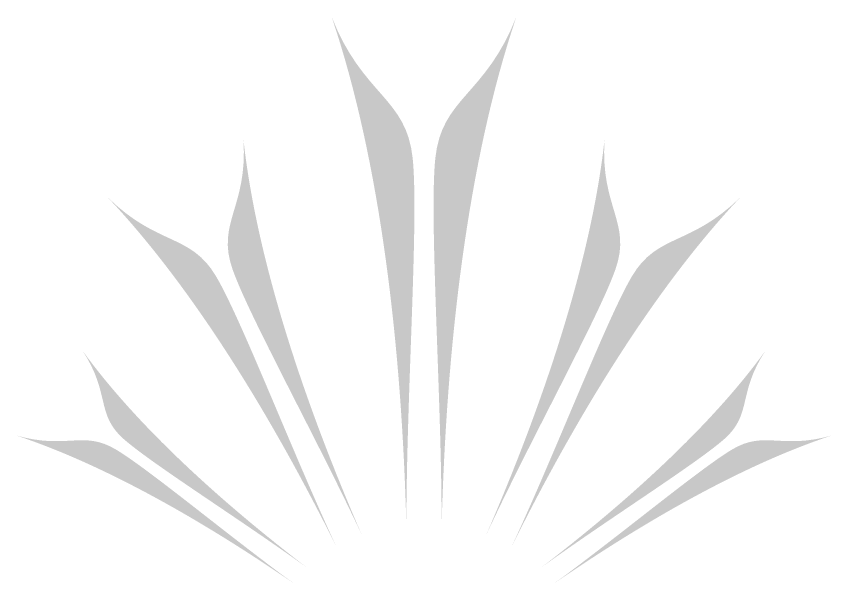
# Model space of a CAD drawing. Header units: inches. Extents: x -487 to 78, y 105 to 340.
# Drawn here: x -487.3 to -430, y 225.8 to 265.8 of the extents above; entities that cross this region are included whole.
import ezdxf

# ---------------------------------------------------------------- set-up
doc = ezdxf.new("R2010")
doc.units = ezdxf.units.IN
doc.header["$MEASUREMENT"] = 0
doc.layers.add('Capa 1', color=7, linetype='Continuous')

msp = doc.modelspace()

# ---------------------------------------------------------------- hatches: boundary and pattern name
at = {"layer": 'Capa 1', "true_color": 0x11100b}
h = msp.add_hatch(color=28, dxfattribs=at)
edge = h.paths.add_edge_path()
edge.add_spline(control_points=[(-465.151, 265.787), (-462.982, 260.194), (-459.866, 260.092), (-459.433, 255.769), (-459.001, 251.445), (-459.88, 239.11), (-459.88, 229.903), (-460.204, 242.345), (-461.661, 255.492), (-465.151, 265.787)], knot_values=[0, 0, 0, 0, 0.352778, 0.352778, 0.352778, 0.705556, 0.705556, 0.705556, 1.058334, 1.058334, 1.058334, 1.058334], degree=3, periodic=0)
edge.add_line((-465.151, 265.787), (-465.151, 265.787))
h = msp.add_hatch(color=28, dxfattribs=at)
edge = h.paths.add_edge_path()
edge.add_spline(control_points=[(-452.128, 265.787), (-454.297, 260.194), (-457.413, 260.092), (-457.846, 255.769), (-458.278, 251.445), (-457.399, 239.11), (-457.399, 229.903), (-457.075, 242.345), (-455.618, 255.492), (-452.128, 265.787)], knot_values=[0, 0, 0, 0, 0.352778, 0.352778, 0.352778, 0.705556, 0.705556, 0.705556, 1.058334, 1.058334, 1.058334, 1.058334], degree=3, periodic=0)
edge.add_line((-452.128, 265.787), (-452.128, 265.787))
h = msp.add_hatch(color=28, dxfattribs=at)
edge = h.paths.add_edge_path()
edge.add_spline(control_points=[(-471.345, 257.103), (-471.029, 252.336), (-473.268, 251.278), (-472.116, 247.987), (-470.963, 244.696), (-466.134, 235.972), (-463.008, 229.253), (-466.996, 238.435), (-470.397, 248.488), (-471.345, 257.103)], knot_values=[0, 0, 0, 0, 0.352778, 0.352778, 0.352778, 0.705556, 0.705556, 0.705556, 1.058334, 1.058334, 1.058334, 1.058334], degree=3, periodic=0)
edge.add_line((-471.345, 257.103), (-471.345, 257.103))
h = msp.add_hatch(color=28, dxfattribs=at)
edge = h.paths.add_edge_path()
edge.add_spline(control_points=[(-445.934, 257.103), (-446.25, 252.336), (-444.011, 251.278), (-445.163, 247.987), (-446.316, 244.696), (-451.145, 235.972), (-454.271, 229.253), (-450.283, 238.435), (-446.883, 248.488), (-445.934, 257.103)], knot_values=[0, 0, 0, 0, 0.352778, 0.352778, 0.352778, 0.705556, 0.705556, 0.705556, 1.058334, 1.058334, 1.058334, 1.058334], degree=3, periodic=0)
edge.add_line((-445.934, 257.103), (-445.934, 257.103))
h = msp.add_hatch(color=28, dxfattribs=at)
edge = h.paths.add_edge_path()
edge.add_spline(control_points=[(-480.849, 252.992), (-477.366, 249.595), (-475.058, 250.504), (-473.275, 247.486), (-471.491, 244.467), (-467.945, 235.189), (-464.819, 228.47), (-469.279, 237.447), (-474.806, 246.581), (-480.849, 252.992)], knot_values=[0, 0, 0, 0, 0.352778, 0.352778, 0.352778, 0.705556, 0.705556, 0.705556, 1.058334, 1.058334, 1.058334, 1.058334], degree=3, periodic=0)
edge.add_line((-480.849, 252.992), (-480.849, 252.992))
h = msp.add_hatch(color=28, dxfattribs=at)
edge = h.paths.add_edge_path()
edge.add_spline(control_points=[(-436.43, 252.992), (-439.913, 249.595), (-442.221, 250.504), (-444.005, 247.486), (-445.788, 244.467), (-449.335, 235.189), (-452.461, 228.47), (-448, 237.447), (-442.473, 246.581), (-436.43, 252.992)], knot_values=[0, 0, 0, 0, 0.352778, 0.352778, 0.352778, 0.705556, 0.705556, 0.705556, 1.058334, 1.058334, 1.058334, 1.058334], degree=3, periodic=0)
edge.add_line((-436.43, 252.992), (-436.43, 252.992))
h = msp.add_hatch(color=28, dxfattribs=at)
edge = h.paths.add_edge_path()
edge.add_spline(control_points=[(-482.664, 242.234), (-480.687, 239.238), (-481.752, 237.776), (-479.778, 236.03), (-477.804, 234.284), (-471.416, 230.269), (-466.883, 226.972), (-472.893, 231.576), (-478.844, 236.95), (-482.664, 242.234)], knot_values=[0, 0, 0, 0, 0.352778, 0.352778, 0.352778, 0.705556, 0.705556, 0.705556, 1.058334, 1.058334, 1.058334, 1.058334], degree=3, periodic=0)
edge.add_line((-482.664, 242.234), (-482.664, 242.234))
h = msp.add_hatch(color=28, dxfattribs=at)
edge = h.paths.add_edge_path()
edge.add_spline(control_points=[(-434.615, 242.234), (-436.592, 239.238), (-435.527, 237.776), (-437.501, 236.03), (-439.475, 234.284), (-445.863, 230.269), (-450.396, 226.972), (-444.386, 231.576), (-438.435, 236.95), (-434.615, 242.234)], knot_values=[0, 0, 0, 0, 0.352778, 0.352778, 0.352778, 0.705556, 0.705556, 0.705556, 1.058334, 1.058334, 1.058334, 1.058334], degree=3, periodic=0)
edge.add_line((-434.615, 242.234), (-434.615, 242.234))
h = msp.add_hatch(color=28, dxfattribs=at)
edge = h.paths.add_edge_path()
edge.add_spline(control_points=[(-487.327, 236.273), (-483.796, 235.264), (-482.63, 236.653), (-480.347, 235.303), (-478.063, 233.953), (-472.305, 229.134), (-467.771, 225.837), (-474.013, 230.144), (-481.008, 234.184), (-487.327, 236.273)], knot_values=[0, 0, 0, 0, 0.352778, 0.352778, 0.352778, 0.705556, 0.705556, 0.705556, 1.058334, 1.058334, 1.058334, 1.058334], degree=3, periodic=0)
edge.add_line((-487.327, 236.273), (-487.327, 236.273))
h = msp.add_hatch(color=28, dxfattribs=at)
edge = h.paths.add_edge_path()
edge.add_spline(control_points=[(-429.952, 236.273), (-433.483, 235.264), (-434.649, 236.653), (-436.933, 235.303), (-439.216, 233.953), (-444.975, 229.134), (-449.508, 225.837), (-443.266, 230.144), (-436.271, 234.184), (-429.952, 236.273)], knot_values=[0, 0, 0, 0, 0.352778, 0.352778, 0.352778, 0.705556, 0.705556, 0.705556, 1.058334, 1.058334, 1.058334, 1.058334], degree=3, periodic=0)
edge.add_line((-429.952, 236.273), (-429.952, 236.273))

doc.saveas('drawing.dxf')
